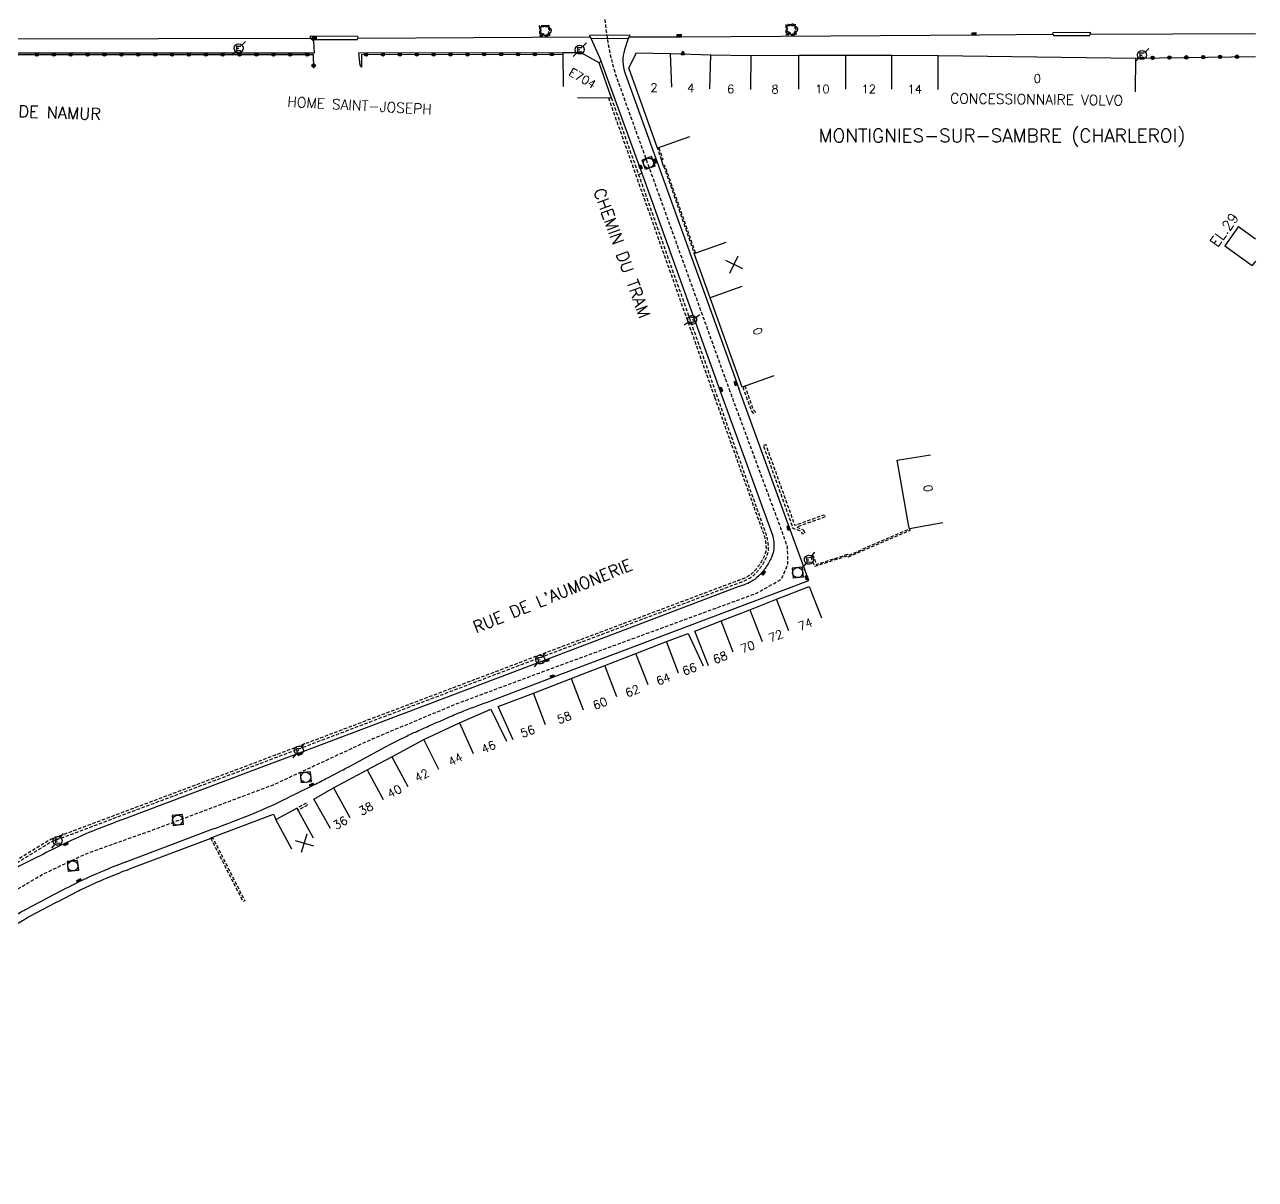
# Model space of a CAD drawing. Header units: millimetres. Extents: x 155999 to 157001, y 123000 to 124001.
# Drawn here: x 156817.8 to 157000, y 123318.4 to 123489.4 of the extents above; entities that cross this region are included whole.
import ezdxf
from ezdxf.enums import TextEntityAlignment as Align

# ---------------------------------------------------------------- set-up
doc = ezdxf.new("R2010")
doc.units = ezdxf.units.MM
doc.linetypes.add('DASHED', pattern=[0.75, 0.5, -0.25])
doc.layers.get('0').update_dxf_attribs({"linetype": 'CONTINUOUS'})
for name, color, linetype in [('W0001', 6, 'DASHED'), ('W0008', 7, 'CONTINUOUS'), ('W0017', 7, 'CONTINUOUS'), ('W0100', 7, 'CONTINUOUS'), ('W0112', 1, 'DASHED'), ('W0300', 7, 'CONTINUOUS'), ('W0322', 7, 'CONTINUOUS'), ('W0334', 7, 'CONTINUOUS'), ('W0400', 7, 'CONTINUOUS'), ('W0420', 7, 'CONTINUOUS'), ('W0471', 7, 'CONTINUOUS'), ('W0851', 7, 'CONTINUOUS'), ('W0980', 7, 'CONTINUOUS'), ('W0984', 7, 'CONTINUOUS'), ('W0989', 7, 'CONTINUOUS'), ('W0991', 7, 'CONTINUOUS'), ('W1102', 7, 'CONTINUOUS')]:
    doc.layers.add(name, color=color, linetype=linetype)
doc.styles.get("Standard").update_dxf_attribs({"font": 'romans.shx', "width": 0.85})

# ---------------------------------------------------------------- blocks, each defined once
blk = doc.blocks.new('T420')
for p, q in [((0.75, 0.75), (-0.75, 0.75)), ((-0.75, 0.75), (-0.75, -0.75)), ((0.75, 0.75), (0.75, -0.75)), ((0.75, -0.75), (-0.75, -0.75))]:
    blk.add_line(p, q)
blk.add_ellipse((0, 0), major_axis=(-0.53, 0.53), ratio=1, start_param=3.926991, end_param=10.210176)
blk = doc.blocks.new('t991o')
at = {"color": 0, "linetype": 'Continuous'}
for p, q in [((-1, 1), (1, -1)), ((-1, -1), (1, 1))]:
    blk.add_line(p, q, dxfattribs=at)
blk = doc.blocks.new('T471')
for p, q in [((-0.333334, 0.333334), (-0.333334, -0.333334)), ((-0.333334, 0.333334), (0.333334, 0.333334)), ((-0.333334, 0), (0, 0)), ((0.500001, 0.500001), (1.000002, 1.000002)), ((-0.500001, -0.500001), (-1.000002, -1.000002)), ((-0.333334, -0.333334), (0.333334, -0.333334))]:
    blk.add_line(p, q)
blk.add_ellipse((0, 0), major_axis=(0.471405, 0.471405), ratio=1, start_param=5.4977871438, end_param=11.780972451)
blk = doc.blocks.new('T400')
for p, q in [((-0.15, 0.3), (0.15, 0.3)), ((-0.15, -0.25), (-0.15, 0.3)), ((-0.15, 0.15), (0.15, 0.15)), ((-0.15, 0), (0.15, 0)), ((0.15, 0.3), (0.15, -0.25)), ((-0.15, -0.15), (0.15, -0.15)), ((-0.15, -0.25), (-0.15, -0.3)), ((-0.15, -0.3), (0.15, -0.3)), ((0.15, -0.3), (0.15, -0.25))]:
    blk.add_line(p, q)
blk = doc.blocks.new('T300')
for p, q in [((-0.8, 0.51), (-0.86, 0.34)), ((-0.86, 0.34), (-0.86, 0.17)), ((-0.86, 0.17), (-0.74, 0.06)), ((-0.69, 0.63), (-0.8, 0.51)), ((-0.8, -0.06), (-0.74, 0.06)), ((-0.74, 0.06), (-0.69, 0.11)), ((-0.57, 0.69), (-0.69, 0.63)), ((-0.46, 0.69), (-0.57, 0.69)), ((-0.29, 0.63), (-0.46, 0.69)), ((-0.29, 0.63), (-0.17, 0.74)), ((-0.23, 0.57), (-0.29, 0.63)), ((-0.17, 0.74), (-0.06, 0.8)), ((-0.06, 0.8), (0.06, 0.8)), ((0.06, 0.8), (0.23, 0.74)), ((0.23, 0.74), (0.34, 0.63)), ((0.34, 0.63), (0.4, 0.51)), ((0.46, 0.46), (0.34, 0.46)), ((0.4, 0.51), (0.4, 0.46)), ((0.57, 0.4), (0.46, 0.46)), ((0.57, 0.4), (0.69, 0.29)), ((0.69, 0.29), (0.74, 0.17)), ((0.74, 0.06), (0.69, -0.17)), ((0.74, 0.17), (0.74, 0.06)), ((-0.8, -0.17), (-0.8, -0.06)), ((-0.8, -0.23), (-0.8, -0.17)), ((-0.74, -0.34), (-0.8, -0.23)), ((-0.69, -0.4), (-0.74, -0.34)), ((-0.51, -0.46), (-0.69, -0.4)), ((-0.4, -0.46), (-0.51, -0.46)), ((-0.4, -0.46), (-0.34, -0.46)), ((-0.34, -0.46), (-0.34, -0.4)), ((-0.34, -0.51), (-0.34, -0.46)), ((-0.29, -0.63), (-0.34, -0.51)), ((-0.17, -0.74), (-0.29, -0.63)), ((-0.06, -0.8), (-0.17, -0.74)), ((0.06, -0.8), (-0.06, -0.8)), ((0.17, -0.74), (0.06, -0.8)), ((0.23, -0.69), (0.17, -0.74)), ((0.29, -0.46), (0.23, -0.46)), ((0.29, -0.63), (0.23, -0.69)), ((0.46, -0.4), (0.29, -0.46)), ((0.34, -0.51), (0.29, -0.63)), ((0.34, -0.51), (0.34, -0.46)), ((0.57, -0.34), (0.46, -0.4)), ((0.63, -0.29), (0.57, -0.34)), ((0.69, -0.17), (0.63, -0.29))]:
    blk.add_line(p, q)
blk = doc.blocks.new('T851')
for p, q in [((-0.25, -0.15), (0, 0.32)), ((0, 0.32), (0.25, -0.15)), ((-0.25, -0.15), (0.25, -0.15))]:
    blk.add_line(p, q)
for major_axis in [(-0.106, 0.106), (-0.0354, 0.0354), (-0.0236, 0.0236)]:
    blk.add_ellipse((0, 0), major_axis=major_axis, ratio=1, start_param=3.926991, end_param=10.210176)
blk = doc.blocks.new('t322o')
at = {"color": 0, "linetype": 'Continuous'}
for radius in [0.25, 0.15]:
    blk.add_circle((0, 0), radius, dxfattribs=at)

msp = doc.modelspace()

# ---------------------------------------------------------------- linework, layer by layer
at = {"layer": 'W0001', "flags": 128}
msp.add_lwpolyline([(156922.27, 123435.03), (156905.42, 123481.71, -0.084019), (156903.64, 123495.2)], format="xyb", dxfattribs=at)
msp.add_lwpolyline([(156675.24, 123346.35), (156688.15, 123347.48), (156698.71, 123348.62), (156719.03, 123350.64), (156723.42, 123350.89), (156725.62, 123350.56), (156727.89, 123348.62), (156737.29, 123339.09), (156746.4, 123330.16), (156752.82, 123324.88), (156756.15, 123324.15), (156761.76, 123326.58), (156775.82, 123335.51), (156815.73, 123360.74), (156820.53, 123363.58), (156827.03, 123366.66), (156836.62, 123370.07), (156854.66, 123376.83), (156869.38, 123383.66), (156881.81, 123388.84), (156895.7, 123394.01), (156926.17, 123405.19), (156929.83, 123407.25), (156930.82, 123409.49), (156930.75, 123412.07), (156929.76, 123414.84), (156922.27, 123435.03)], dxfattribs=at)
at = {"layer": 'W0008'}
for points in [[(156747.62, 123487.15), (156860.15, 123487.4), (156860.14, 123487.71), (156867.09, 123487.68), (156867.13, 123487.38), (156901.48, 123487.56), (156901.5, 123487.84), (156907.36, 123487.89), (156907.36, 123487.58), (156915.07, 123487.59), (156959.16, 123487.85), (156970.04, 123487.97), (156970.06, 123488.23), (156975.54, 123488.26), (156975.53, 123487.96), (157000, 123488.09)], [(156901.66, 123487.37), (156902.98, 123484.44), (156909.17, 123467.38), (156920.99, 123434.57)]]:
    msp.add_lwpolyline(points, dxfattribs=at)
msp.add_lwpolyline([(156907.18, 123487.34), (156906.62, 123485.66, 0.162714), (156906.7, 123482.17), (156923.54, 123435.49)], format="xyb", dxfattribs=at)
at = {"layer": 'W0008', "flags": 128}
for points in [[(156807.85, 123352.15, -0.001103), (156817.24, 123357.95, -0.016558), (156817.88, 123358.31, -0.001025), (156825.35, 123362.22, -0.011401), (156826.03, 123362.56, -0.008453), (156829.45, 123364.07, -0.009466), (156832.54, 123365.31, -0.015069), (156832.75, 123365.39, 0.015236), (156832.96, 123365.46), (156845.03, 123370.05), (156845.6, 123370.24, 0.011356), (156851.71, 123372.59, 0.016299), (156855.88, 123374.46, 0.000175), (156858.73, 123375.86, 0.000303), (156860.37, 123376.67, 0.005643), (156862.38, 123377.69, 0.003274), (156865.82, 123379.5), (156871.14, 123382.37, -0.005775), (156874.21, 123383.94, -0.010837), (156875.88, 123384.73, -0.000468), (156877.92, 123385.64, -0.000369), (156880.52, 123386.79, -0.010917), (156882.84, 123387.76, -0.006456), (156886.83, 123389.26), (156896.14, 123392.81), (156915.87, 123400.27), (156933.89, 123407.09), (156931.03, 123414.89), (156923.54, 123435.49)], [(156920.99, 123434.57), (156928.3, 123414.47, -0.085279), (156928.74, 123412.19, -0.113959), (156928.38, 123410.49, -0.042024), (156927.54, 123409.02, -0.04338), (156926.5, 123407.76, -0.075743), (156925.31, 123406.86, -0.059713), (156923.56, 123406.18), (156895.11, 123395.38), (156858.47, 123381.51), (156852.8, 123379.37), (156832.93, 123371.89, 0.010168), (156827.35, 123369.73, 0.01597), (156823.88, 123368.17, 0.000775), (156820.62, 123366.57, 0.00104), (156818.2, 123365.37, 0.017747), (156815.91, 123364.13, 0.010013)]]:
    msp.add_lwpolyline(points, format="xyb", dxfattribs=at)
at = {"layer": 'W0017', "flags": 128}
msp.add_lwpolyline([(156755.22, 123318.39), (156795.59, 123343.24), (156808.08, 123350.9), (156808.48, 123351.14, -0.001103), (156817.86, 123356.94, -0.016558), (156818.43, 123357.26, -0.001025), (156825.9, 123361.17, -0.011401), (156826.54, 123361.48, -0.008453), (156829.91, 123362.98, -0.009466), (156832.96, 123364.2, -0.015069), (156833.11, 123364.25, 0.015236), (156833.38, 123364.35), (156845.45, 123368.94)], format="xyb", dxfattribs=at)
at = {"layer": 'W0100'}
for p, q in [((156997.52, 123459.48), (156995.48, 123456.65)), ((156995.48, 123456.65), (156999.52, 123453.72))]:
    msp.add_line(p, q, dxfattribs=at)
for points in [[(156897.61, 123480.24), (156897.54, 123485.24), (156900.17, 123485.28), (156902.81, 123483.78), (156904.66, 123478.56), (156899.66, 123478.49)], [(156916.23, 123472.76), (156911.53, 123471.08), (156907.28, 123482.97), (156908.38, 123485.19), (156913.42, 123485.11), (156919.42, 123484.9), (156925.39, 123484.79), (156932.41, 123484.84), (156939.37, 123484.85), (156946.19, 123484.84), (156953.06, 123484.8), (156982.28, 123484.44), (156982.22, 123479.44)], [(156997.52, 123459.48), (157000, 123457.68)], [(156928.73, 123437.38), (156924.02, 123435.69), (156919.29, 123448.91), (156916.95, 123455.51), (156921.66, 123457.18)], [(157000, 123454.37), (156999.52, 123453.72)]]:
    msp.add_lwpolyline(points, dxfattribs=at)
at = {"layer": 'W0100', "flags": 128}
for points in [[(156953.72, 123415.59), (156948.8, 123414.71), (156948.73, 123415.07), (156946.96, 123424.91), (156951.9, 123425.66)], [(156919.04, 123394.44), (156917.02, 123399.57), (156920.93, 123401.1), (156925.19, 123402.72), (156929.13, 123404.29), (156933.96, 123406.19), (156935.79, 123401.54)], [(156890.13, 123383.46), (156887.91, 123388.43), (156893.15, 123390.39), (156898.72, 123392.57), (156903.7, 123394.5), (156908.32, 123396.27), (156912.85, 123398.02), (156916.07, 123399.24), (156918.28, 123394.45)], [(156863.1, 123370.36), (156860.63, 123374.71), (156863.56, 123376.37), (156868.53, 123379.04), (156872.18, 123380.98), (156876.92, 123383.55), (156882.2, 123386), (156886.82, 123388), (156889.14, 123383.27)], [(156857.4, 123367.28), (156855.02, 123371.68), (156858.15, 123373.37), (156860.53, 123368.98)]]:
    msp.add_lwpolyline(points, dxfattribs=at)
at = {"layer": 'W0112'}
for points in [[(156894.06, 123487.73), (156895.59, 123487.74), (156895.54, 123489.21), (156894.01, 123489.2)], [(156894.2, 123487.88), (156895.44, 123487.89), (156895.4, 123489.06), (156894.17, 123489.05)], [(156930.52, 123487.91), (156932.03, 123487.88), (156932, 123489.35), (156930.49, 123489.38)], [(156930.67, 123488.06), (156931.88, 123488.03), (156931.86, 123489.2), (156930.65, 123489.22)]]:
    msp.add_lwpolyline(points, close=True, dxfattribs=at)
for points in [[(156904.24, 123478.56), (156919.96, 123434.2)], [(156904.66, 123478.56), (156920.34, 123434.34)], [(156911.71, 123471.14), (156912.31, 123469.43), (156912.12, 123469.36), (156911.53, 123471.08)], [(156917.14, 123455.57), (156912.61, 123468.5), (156912.42, 123468.43), (156916.95, 123455.51)]]:
    msp.add_lwpolyline(points, dxfattribs=at)
at = {"layer": 'W0112', "flags": 128}
msp.add_lwpolyline([(156924.13, 123435.73), (156925.4, 123432.17), (156925.73, 123431.81), (156925.99, 123432.04), (156925.71, 123432.36), (156924.47, 123435.85)], dxfattribs=at)
msp.add_lwpolyline([(156919.96, 123434.2), (156925.81, 123417.83), (156927.07, 123414.38), (156927.18, 123414.06, -0.077172), (156927.57, 123412.01, -0.114628), (156927.32, 123410.7, -0.040288), (156926.64, 123409.46, -0.042411), (156925.82, 123408.42, -0.07831), (156924.85, 123407.66, -0.046266), (156923.36, 123407.03), (156893.47, 123395.8), (156852.43, 123380.26), (156825.49, 123370.16), (156821.75, 123368.76), (156814.88, 123364.57), (156782.55, 123344.92), (156782.74, 123344.62), (156815.06, 123364.27), (156821.9, 123368.44), (156825.61, 123369.82), (156852.56, 123379.93), (156893.6, 123395.47), (156923.49, 123406.7, 0.046169), (156925.02, 123407.35, 0.07831), (156926.08, 123408.17, 0.042411), (156926.94, 123409.27, 0.040288), (156927.64, 123410.55, 0.114628), (156927.93, 123412.02, 0.077172), (156927.51, 123414.18), (156927.4, 123414.5), (156926.15, 123417.95), (156920.34, 123434.34)], format="xyb", dxfattribs=at)
for points in [[(156933.09, 123414.56), (156933.32, 123414.07), (156932.99, 123413.92), (156932.83, 123414.29), (156931.6, 123414.79), (156927.2, 123427.08), (156927.53, 123427.2), (156931.82, 123415.24), (156936.19, 123416.81), (156936.31, 123416.48), (156932.1, 123414.97)], [(156948.8, 123414.71), (156948.89, 123414.5), (156939.71, 123410.53), (156939.59, 123410.69), (156934.94, 123409.2), (156934.76, 123409.14), (156934.2, 123410.63), (156934.54, 123410.76), (156935.02, 123409.45), (156939.67, 123410.95), (156939.78, 123410.81)], [(156858.15, 123373.37), (156858.32, 123373.06), (156859.68, 123373.8), (156859.51, 123374.11)], [(156845.45, 123368.84), (156845.69, 123368.97), (156845.89, 123368.56), (156850.42, 123359.64), (156850.18, 123359.52), (156845.65, 123368.43)]]:
    msp.add_lwpolyline(points, close=True, dxfattribs=at)
at = {"layer": 'W0322'}
for points in [[(156731.08, 123466.72), (156737.7, 123477.42), (156738.99, 123479.46), (156740.47, 123481.39), (156742.28, 123483.1), (156744.53, 123484.14), (156746.87, 123484.78), (156749.28, 123485), (156771.06, 123485), (156771.09, 123483.74), (156775.89, 123483.7), (156775.93, 123484.96), (156860.53, 123484.95), (156860.61, 123482.96)], [(156982.28, 123484.44), (157000, 123484.68)]]:
    msp.add_lwpolyline(points, dxfattribs=at)
at = {"layer": 'W0322', "flags": 128}
for points in [[(156867.73, 123483.1), (156867.73, 123484.96), (156897.54, 123485)], [(156845.38, 123368.97), (156854.69, 123372.49), (156855.02, 123371.68)]]:
    msp.add_lwpolyline(points, dxfattribs=at)
at = {"layer": 'W0334'}
for points in [[(156970.04, 123487.97), (156970.12, 123487.77), (156975.5, 123487.77), (156975.53, 123487.96)], [(156860.39, 123487.16), (156860.6, 123486.92), (156860.69, 123485.17), (156801.11, 123485.18), (156775.93, 123485.16), (156775.93, 123484.96)], [(156860.15, 123487.4), (156860.39, 123487.16), (156867.09, 123487.18), (156867.13, 123487.38)], [(156901.48, 123487.56), (156901.66, 123487.37), (156907.18, 123487.34), (156907.36, 123487.58)], [(156902.81, 123483.78), (156903.17, 123483.92)], [(156912.42, 123468.43), (156912.12, 123469.36)], [(156909.17, 123467.38), (156908.7, 123467.16)]]:
    msp.add_lwpolyline(points, dxfattribs=at)
at = {"layer": 'W0334', "flags": 128}
msp.add_lwpolyline([(156867.73, 123483.1), (156867.51, 123483.4), (156867.32, 123485.22), (156897.54, 123485.24)], dxfattribs=at)
at = {"layer": 'W1102'}
for p, q in [((156919.25, 123479.9), (156919.42, 123484.9)), ((156925.3, 123479.79), (156925.39, 123484.79)), ((156932.45, 123479.84), (156932.41, 123484.84)), ((156939.37, 123479.85), (156939.37, 123484.85)), ((156946.18, 123479.84), (156946.19, 123484.84)), ((156953.03, 123479.8), (156953.06, 123484.8)), ((156923.99, 123450.59), (156919.29, 123448.91)), ((156930.97, 123399.64), (156929.13, 123404.29)), ((156925.19, 123402.72), (156927, 123398.06)), ((156922.73, 123396.44), (156920.93, 123401.1)), ((156914.64, 123393.35), (156912.85, 123398.02)), ((156910.11, 123391.61), (156908.32, 123396.27)), ((156905.5, 123389.83), (156903.7, 123394.5)), ((156898.72, 123392.57), (156900.53, 123387.91)), ((156894.93, 123385.72), (156893.15, 123390.39)), ((156882.2, 123386), (156884.24, 123381.44)), ((156879.16, 123379.09), (156876.92, 123383.55)), ((156872.18, 123380.98), (156874.55, 123376.58)), ((156868.53, 123379.04), (156870.89, 123374.63)), ((156863.56, 123376.37), (156865.97, 123371.99))]:
    msp.add_line(p, q, dxfattribs=at)
msp.add_lwpolyline([(156913.61, 123480.1), (156913.42, 123485.11)], dxfattribs=at)

# ---------------------------------------------------------------- block references
at = {"layer": 'W0300'}
for p, rotation in [((156895.01, 123488.46), 0.3698137569952121), ((156931.48, 123488.68), 358.913990158506)]:
    msp.add_blockref('T300', p, dxfattribs=dict(at, rotation=rotation))
at = {"layer": 'W0322'}
for p, rotation in [((156819.66, 123484.96), 359.99187314086), ((156822.16, 123484.96), 359.99187314086), ((156824.66, 123484.96), 359.99187314086), ((156827.16, 123484.96), 359.99187314086), ((156829.66, 123484.96), 359.99187314086), ((156832.16, 123484.96), 359.99187314086), ((156834.66, 123484.96), 359.99187314086), ((156837.16, 123484.96), 359.99187314086), ((156839.66, 123484.95), 359.99187314086), ((156842.16, 123484.95), 359.99187314086), ((156844.66, 123484.95), 359.99187314086), ((156847.16, 123484.95), 359.99187314086), ((156849.66, 123484.95), 359.99187314086), ((156852.16, 123484.95), 359.99187314086), ((156854.66, 123484.95), 359.99187314086), ((156857.16, 123484.95), 359.99187314086), ((156859.66, 123484.95), 359.99187314086), ((156868.37, 123484.96), 0.0790896234938699), ((156870.87, 123484.97), 0.0790896234938699), ((156873.37, 123484.97), 0.0790896234938699), ((156875.87, 123484.97), 0.0790896234938699), ((156878.37, 123484.98), 0.0790896234938699), ((156880.87, 123484.98), 0.0790896234938699), ((156883.37, 123484.98), 0.0790896234938699), ((156885.87, 123484.99), 0.0790896234938699), ((156888.37, 123484.99), 0.0790896234938699), ((156890.87, 123484.99), 0.0790896234938699), ((156893.37, 123485), 0.0790896234938699), ((156895.87, 123485), 0.0790896234938699), ((156984.78, 123484.47), 0.7963359972798392), ((156987.28, 123484.51), 0.7963359972798392), ((156989.78, 123484.54), 0.7963359972798392), ((156992.28, 123484.57), 0.7963359972798392), ((156994.78, 123484.61), 0.7963359972798392), ((156997.28, 123484.64), 0.7963359972798392), ((156860.6, 123483.33), 272.147226936298)]:
    msp.add_blockref('t322o', p, dxfattribs=dict(at, rotation=rotation))
at = {"layer": 'W0400'}
for p, rotation in [((156914.74, 123487.77), 90.08174913703527), ((156958.39, 123488.01), 90.33671287457804), ((156860.73, 123487.42), 90.12484440242862), ((156911.19, 123469.21), 19.92662688358904), ((156909.01, 123468.3), 19.92662688358904), ((156920.88, 123435.35), 19.81263295381302), ((156923.08, 123436.28), 19.83321606013502), ((156930.91, 123414.82), 199.6169203513138), ((156927.17, 123408.19), 139.2951018271557), ((156933.59, 123407.47), 197.6886736720838), ((156895.16, 123395.25), 110.9210389791528), ((156895.93, 123392.88), 289.9393519391446), ((156858.55, 123381.4), 291.597380744381), ((156860.29, 123376.8), 297.002852826917), ((156823.96, 123368.06), 115.8725703204164), ((156825.92, 123362.66), 118.0720369357697)]:
    msp.add_blockref('T400', p, dxfattribs=dict(at, rotation=rotation))
at = {"layer": 'W0420'}
for p, rotation in [((156910.18, 123468.88), 289.926626883589), ((156932.24, 123408.24), 6.011009999999978), ((156859.44, 123377.92), 6.011009999999978), ((156840.48, 123371.59), 6.011009999999978), ((156824.97, 123364.8), 6.011009999999978)]:
    msp.add_blockref('T420', p, dxfattribs=dict(at, rotation=rotation))
at = {"layer": 'W0471'}
for p, rotation in [((156849.52, 123485.88), 0.0332313362771316), ((156899.99, 123485.68), 0.7675800886364561), ((156983.22, 123484.88), 359.2862363339821), ((156916.63, 123445.67), 170.0910643569951), ((156933.91, 123410.15), 6.011009999999978), ((156894.15, 123395.37), 6.011009999999978), ((156858.44, 123381.9), 6.011009999999978), ((156822.72, 123368.52), 6.011009999999978)]:
    msp.add_blockref('T471', p, dxfattribs=dict(at, rotation=rotation))
at = {"layer": 'W0851', "rotation": 359.146617605328}
msp.add_blockref('T851', (156915.28, 123485.12), dxfattribs=at)
at = {"layer": 'W0991'}
for p, rotation in [((156922.83, 123453.88), 19.51608773470684), ((156859.23, 123368.18), 28.28502847657243)]:
    msp.add_blockref('t991o', p, dxfattribs=dict(at, rotation=rotation))

# ---------------------------------------------------------------- texts
at = {"layer": 'W0980'}
msp.add_text('MONTIGNIES-SUR-SAMBRE (CHARLEROI)', height=2, dxfattribs=at).set_placement((156962.49, 123472.82), align=Align.MIDDLE)
at = {"layer": 'W0984'}
for s, rotation, p in [('HOME SAINT-JOSEPH', 356.8822, (156867.41, 123477.41)), ('CONCESSIONNAIRE VOLVO', 359.2862, (156967.62, 123478.32)), ('EL.29', 54.0768, (156995.41, 123459))]:
    msp.add_text(s, height=1.5, rotation=rotation, dxfattribs=at).set_placement(p, align=Align.MIDDLE)
at = {"layer": 'W0989'}
for s, rotation, p in [('CHAUSSEE DE NAMUR', 357.9758, (156816.39, 123476.58)), ('CHEMIN DU TRAM', 289.8399, (156906.24, 123455.53)), ("RUE DE L'AUMONERIE", 22.0877, (156895.98, 123404.81))]:
    msp.add_text(s, height=1.75, rotation=rotation, dxfattribs=at).set_placement(p, align=Align.MIDDLE)
at = {"layer": 'W0991'}
for s, rotation, p in [('E704', 330.4174, (156900.41, 123481.44)), ('2', 0.8954, (156911, 123480.05)), ('4', 357.9945, (156916.45, 123480)), ('6', 358.9173, (156922.33, 123479.85)), ('8', 0.4366, (156928.9, 123479.82)), ('10', 0.0684, (156935.9, 123479.85)), ('12', 359.8808, (156942.77, 123479.84)), ('14', 359.6928, (156949.59, 123479.82)), ('0', 358.9709, (156967.73, 123481.41)), ('0', 289.7165, (156926.36, 123443.98)), ('0', 277.2019, (156951.56, 123420.72)), ('74', 21.5075, (156933.38, 123400.59)), ('72', 21.7142, (156929.01, 123398.86)), ('70', 20.8062, (156924.84, 123397.24)), ('68', 21.3471, (156920.79, 123395.68)), ('64', 21.02, (156912.38, 123392.48)), ('66', 20.7708, (156916.24, 123393.95)), ('62', 21.0266, (156907.8, 123390.72)), ('60', 21.1262, (156903.01, 123388.87)), ('58', 20.5292, (156897.71, 123386.78)), ('56', 20.5292, (156892.28, 123384.73)), ('46', 23.3987, (156886.49, 123382.42)), ('44', 29.5131, (156881.6, 123380.59)), ('42', 29.5131, (156876.62, 123378.21)), ('40', 29.5131, (156872.57, 123375.85)), ('38', 29.5131, (156868.36, 123373.3)), ('36', 29.5131, (156864.56, 123371.19))]:
    msp.add_text(s, height=1.25, rotation=rotation, dxfattribs=at).set_placement(p, align=Align.MIDDLE)

doc.saveas('drawing.dxf')
